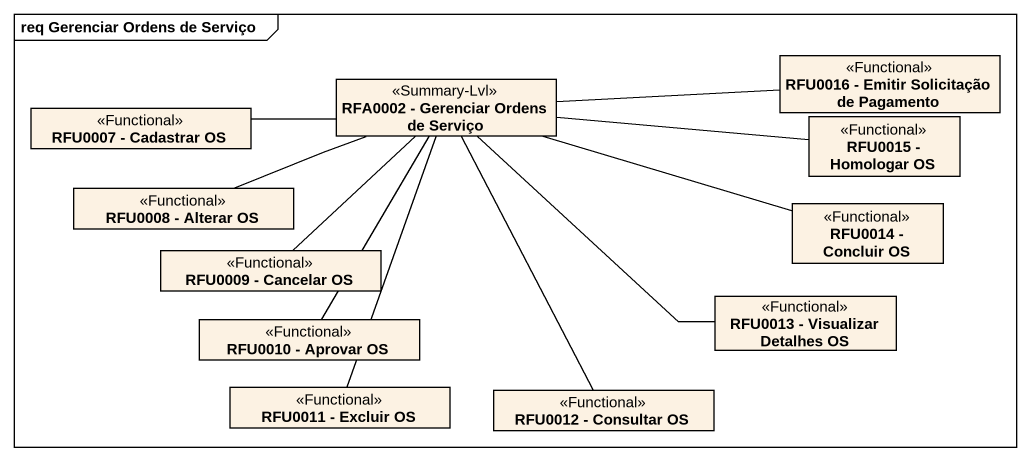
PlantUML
@startuml
mainframe req Gerenciar Ordens de Serviço
hide circle
hide empty members
class "RFA0002 - Gerenciar Ordens de Serviço" as RFA0002_Gerenciar_Ordens_de <<Summary-Lvl>>
class "RFU0016 - Emitir Solicitação de Pagamento" as RFU0016_Emitir_Solicitação <<Functional>>
class "RFU0007 - Cadastrar OS" as RFU0007_Cadastrar_OS <<Functional>>
class "RFU0015 - Homologar OS" as RFU0015_Homologar_OS <<Functional>>
class "RFU0008 - Alterar OS" as RFU0008_Alterar_OS <<Functional>>
class "RFU0014 - Concluir OS" as RFU0014_Concluir_OS <<Functional>>
class "RFU0009 - Cancelar OS" as RFU0009_Cancelar_OS <<Functional>>
class "RFU0010 - Aprovar OS" as RFU0010_Aprovar_OS <<Functional>>
class "RFU0013 - Visualizar Detalhes OS" as RFU0013_Visualizar_Detalhes <<Functional>>
class "RFU0011 - Excluir OS" as RFU0011_Excluir_OS <<Functional>>
class "RFU0012 - Consultar OS" as RFU0012_Consultar_OS <<Functional>>
RFU0016_Emitir_Solicitação -left- RFA0002_Gerenciar_Ordens_de
RFU0007_Cadastrar_OS -right- RFA0002_Gerenciar_Ordens_de
RFU0015_Homologar_OS -left- RFA0002_Gerenciar_Ordens_de
RFU0008_Alterar_OS -right- RFA0002_Gerenciar_Ordens_de
RFU0014_Concluir_OS -left- RFA0002_Gerenciar_Ordens_de
RFU0009_Cancelar_OS -up- RFA0002_Gerenciar_Ordens_de
RFU0010_Aprovar_OS -up- RFA0002_Gerenciar_Ordens_de
RFU0013_Visualizar_Detalhes -up- RFA0002_Gerenciar_Ordens_de
RFU0011_Excluir_OS -up- RFA0002_Gerenciar_Ordens_de
RFU0012_Consultar_OS -up- RFA0002_Gerenciar_Ordens_de
@enduml
